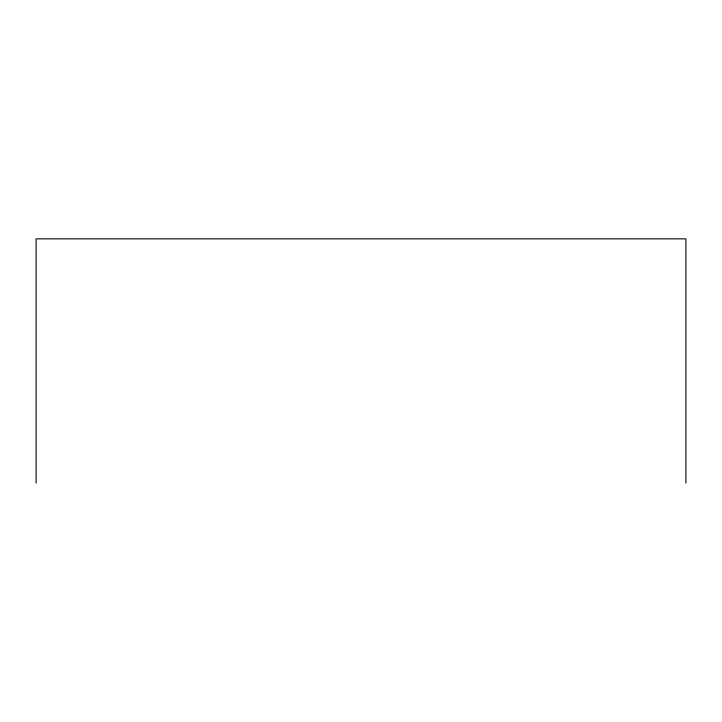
<?xml version="1.0" encoding="UTF-8"?>
<svg xmlns="http://www.w3.org/2000/svg" width="722" height="722" viewBox="0 0 722 722"><rect width="100%" height="100%" fill="white"/><g stroke="black" fill="none" stroke-linecap="round" stroke-linejoin="round"><path stroke-width="1.08" d="M685.9 483.153L685.9 238.847L36.1 238.847L36.1 483.153"/></g></svg>
